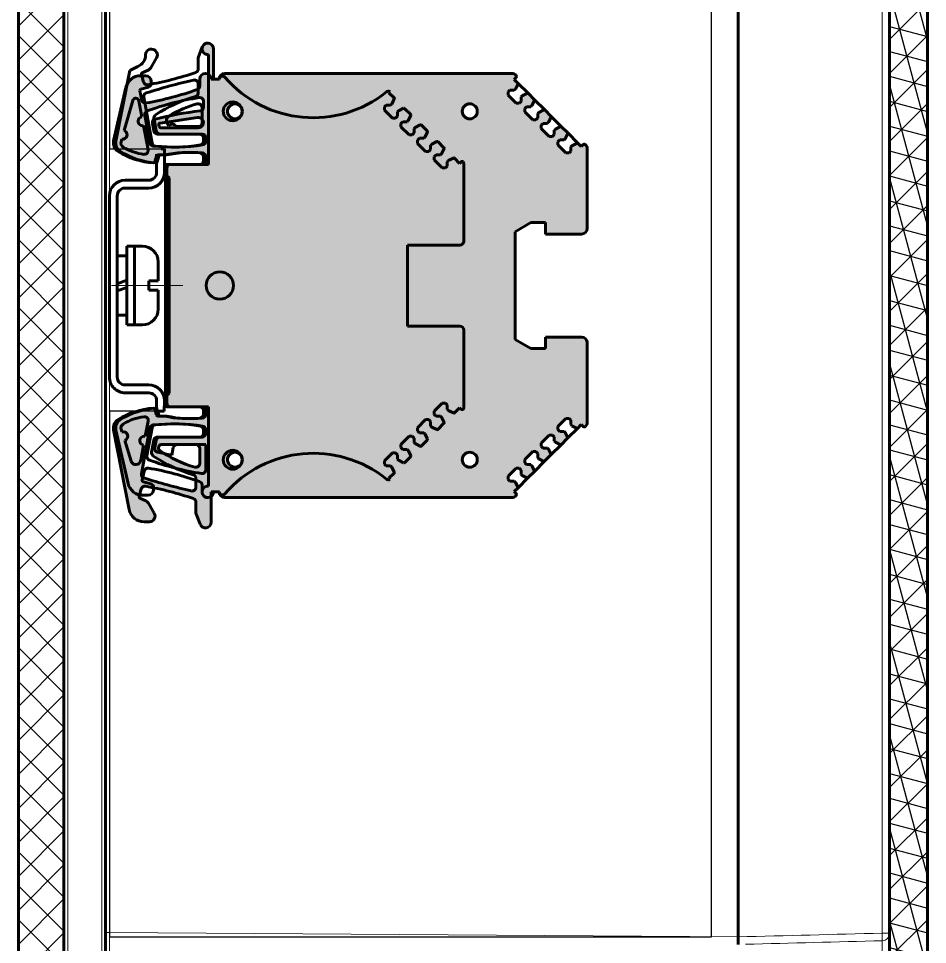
# Model space of a CAD drawing. Header units: millimetres. Extents: x -101 to 319, y -85 to 212.
# Drawn here: x 161.8 to 191.8, y 39.44 to 70 of the extents above; entities that cross this region are included whole.
import ezdxf

# ---------------------------------------------------------------- set-up
doc = ezdxf.new("R2010")
doc.units = ezdxf.units.MM
for name, pattern in [('K5LT_AXLED', [26.227272, 21.727272, -1.5, 1.5, -1.5]), ('K5LT_BASIC', [0]), ('K5LT_THIN', [0])]:
    doc.linetypes.add(name, pattern=pattern)
doc.layers.add('Системный слой', color=7, linetype='Continuous')

# ---------------------------------------------------------------- blocks, each defined once
blk = doc.blocks.new('35_DIN_CUTSIDE')
at = {"layer": 'Системный слой', "color": 150, "linetype": 'K5LT_BASIC', "lineweight": 60, "true_color": 0x0080ff}
for p, q in [((6.24, 14.95), (6.24, 17.35)), ((6.85, 18.06), (7.28, 18.06)), ((7.28, 18.06), (7.28, 14.95)), ((2.08, 13.91), (5.2, 13.91)), ((5.2, 12.87), (2.08, 12.87)), ((0, 11.83), (0, -12.09)), ((0, 11.83), (0, -12.09)), ((1.04, 11.83), (1.04, -12.09)), ((3.33, 5.2), (2.29, 5.2)), ((2.29, 5.2), (2.29, 0)), ((4.37, 5.2), (3.33, 5.2)), ((4.37, 5.2), (3.33, 5.2)), ((3.33, 0), (3.33, 5.2)), ((2.29, 3.9), (1.04, 3.9)), ((1.04, 3.9), (1.04, 0)), ((2.29, 0), (2.29, 3.9)), ((6.45, 0.62), (6.45, 3.12)), ((6.45, 0.62), (6.45, 3.12)), ((1.04, 0.24), (2.29, 0.69)), ((5.2, -0.62), (5.2, 0.62)), ((5.2, 0.62), (6.45, 0.62)), ((5.2, -0.62), (5.2, 0.62)), ((5.2, 0.62), (6.45, 0.62)), ((1.04, -3.9), (1.04, 0)), ((2.29, -0.24), (1.04, -0.69)), ((2.29, -5.2), (2.29, 0)), ((2.29, 0), (2.29, -3.9)), ((3.33, 0), (3.33, -5.2)), ((6.45, -0.62), (5.2, -0.62)), ((6.45, -0.62), (5.2, -0.62)), ((6.45, -0.62), (6.45, -3.12)), ((6.45, -0.62), (6.45, -3.12)), ((2.29, -3.9), (1.04, -3.9)), ((3.33, -5.2), (2.29, -5.2)), ((4.37, -5.2), (3.33, -5.2)), ((4.37, -5.2), (3.33, -5.2)), ((5.2, -13.13), (2.08, -13.13)), ((5.2, -13.13), (2.08, -13.13)), ((2.08, -14.17), (5.2, -14.17)), ((2.08, -14.17), (5.2, -14.17)), ((6.24, -15.21), (6.24, -16.46)), ((7.24, -16.59), (7.28, -15.21)), ((6.41, -16.58), (7.24, -16.59))]:
    blk.add_line(p, q, dxfattribs=at)
at = {"layer": 'Системный слой', "color": 30, "linetype": 'K5LT_AXLED', "lineweight": 18, "true_color": 0xff8000}
blk.add_line((0.29, 0), (9.68, 0), dxfattribs=at)
at = {"layer": 'Системный слой', "color": 150, "linetype": 'K5LT_BASIC', "lineweight": 60, "true_color": 0x0080ff}
for centre, radius, start, end in [((5.2, 14.95), 2.08, 270, 0), ((5.2, 14.95), 1.04, 270, 0), ((2.08, 11.83), 2.08, 90, 180), ((2.08, 11.83), 1.04, 90, 180), ((4.37, 3.12), 2.08, 0, 90), ((4.37, 3.12), 2.08, 0, 90), ((4.37, -3.12), 2.08, 270, 0), ((4.37, -3.12), 2.08, 270, 0), ((2.08, -12.09), 2.08, 180, 270), ((2.08, -12.09), 2.08, 180, 270), ((2.08, -12.09), 1.04, 180, 270), ((2.08, -12.09), 1.04, 180, 270), ((5.2, -15.21), 2.08, 0, 90), ((5.2, -15.21), 2.08, 0, 90), ((5.2, -15.21), 1.04, 0, 90), ((5.2, -15.21), 1.04, 0, 90)]:
    blk.add_arc(centre, radius, start, end, dxfattribs=at)
blk = doc.blocks.new('VP.262512_cutside')
h = blk.add_hatch()
h.set_pattern_fill('NET3', color=256, angle=135)
edge = h.paths.add_edge_path()
edge.add_line((197.16, 108), (-29.5, 108))
edge.add_line((-29.5, 108), (-29.5, 102.04))
edge.add_ellipse((-28.5, 102), major_axis=(-1, 0.026), ratio=0.026168, start_angle=271.5, end_angle=359.9966, ccw=False)
edge.add_arc((-28.5, 102), 1, 90, 178.0958, ccw=False)
edge.add_line((-28.5, 103), (192.01, 103))
edge.add_line((192.01, 103), (192.01, 102.5))
edge.add_line((192.01, 102.5), (192.78, 102.5))
edge.add_line((192.78, 102.5), (192.78, 103))
edge.add_line((192.78, 103), (193.3, 103))
edge.add_line((193.3, 103), (193.3, 102.5))
edge.add_line((193.3, 102.5), (193.81, 102.5))
edge.add_line((193.81, 102.5), (193.81, 103))
edge.add_line((193.81, 103), (197.16, 103))
edge.add_line((197.16, 103), (197.16, 108))
h = blk.add_hatch()
h.set_pattern_fill('NET', color=256, angle=135)
edge = h.paths.add_edge_path()
edge.add_line((210.52, -5.53), (204.39, -5.5))
edge.add_spline(control_points=[(200.36, -5.5), (200.89, -5.5), (201.41, -5.5), (202.38, -5.5), (202.82, -5.5), (203.56, -5.5), (203.86, -5.5), (204.26, -5.5), (204.36, -5.5), (204.36, -5.5)], knot_values=[0, 0, 0, 0, 0.25, 0.25, 0.5, 0.5, 0.75, 0.75, 1, 1, 1, 1], degree=3, periodic=0)
edge.add_arc((203.86, -5.5), 0.5, 270, 359.567, ccw=False)
edge.add_line((203.86, -6), (-24.34, -6))
edge.add_line((-24.34, -6), (-24.34, -12))
edge.add_line((-24.34, -12), (206.51, -12))
edge.add_arc((206.51, -8), 4, 270, 359.7)
edge.add_line((210.51, -8.02), (210.52, -5.53))
at = {"color": 7, "true_color": 0xffffff}
blk.add_lwpolyline([(67.94, 0), (67.94, 7.28), (102.59, 7.28), (102.59, 0), (172, 0), (172, 79.51), (0, 79.51), (0, 0), (67.94, 0)], dxfattribs=at)
at = {"layer": 'Системный слой', "color": 150, "linetype": 'K5LT_BASIC', "lineweight": 60, "true_color": 0x0080ff}
for p, q in [((207.58, 108), (-35.58, 108)), ((192.01, 103), (-28.5, 103)), ((0, 83), (172, 83)), ((173, 83), (172, 83)), ((173, 83.02), (173, 83)), ((179.77, -0.5), (-7.77, -0.5)), ((89.7, -0.5), (82.3, -0.5)), ((139.7, -0.5), (132.3, -0.5)), ((-31.86, -6), (203.86, -6)), ((206.51, -12), (-34.51, -12))]:
    blk.add_line(p, q, dxfattribs=at)
at = {"layer": 'Системный слой', "color": 7, "linetype": 'K5LT_THIN', "lineweight": 18}
for p, q in [((171.51, 103), (171.51, 102.03)), ((171.51, 102.03), (0.49, 102.03)), ((186, 102.03), (172.51, 102.03)), ((171.4, 0), (171.98, 83)), ((172, 83), (172, 83.02)), ((171.4, 0), (0.6, 0)), ((171.4, -0.5), (171.4, 0)), ((181.77, -0.99), (-9.77, -0.99)), ((-9.76, -5.5), (181.76, -5.5))]:
    blk.add_line(p, q, dxfattribs=at)
for centre, major_axis, ratio, start_param, end_param in [((171.51, 102), (0, 1), 0.99941, 4.738569, 6.283185), ((171.51, 102), (1, 0.025), 0.026169, 0.034348, 1.570134), ((172, 82.99), (-1, -0.026), 0.026168, 3.141593, 4.711704)]:
    blk.add_ellipse(centre, major_axis=major_axis, ratio=ratio, start_param=start_param, end_param=end_param, dxfattribs=at)
for points in [[(172, 83.02), (171.83, 89.35), (171.67, 95.69), (171.51, 102.03)], [(172.51, 102.03), (172.66, 96.02), (172.82, 90), (172.97, 83.99)]]:
    blk.add_open_spline(points, degree=3, dxfattribs=at)
blk.add_open_spline([(175.4, 0), (175.4, 0), (175.3, 0), (174.9, 0), (174.6, 0), (173.86, 0), (173.42, 0), (172.45, 0), (171.93, 0), (171.4, 0)], degree=3, knots=[0.0000271, 0.0000271, 0.0000271, 0.0000271, 0.25, 0.25, 0.5, 0.5, 0.75, 0.75, 1, 1, 1, 1], dxfattribs=at)
at = {"rotation": 90}
blk.add_blockref('35_DIN_CUTSIDE', (86, 0), dxfattribs=at)
blk = doc.blocks.new('SUPU_SCREW_BLUE_10_viewside')
at = {"true_color": 0x99ccff}
h = blk.add_hatch(color=151, dxfattribs=at)
h.paths.add_polyline_path([(32.06, -5.35), (32.06, 5.35), (39, 5.35), (39.35, 5.49), (39.5, 5.85), (39.5, 16.05), (39.49, 16.16), (39.4, 16.34), (39.3, 16.39), (39.19, 16.36), (39.18, 16.35), (38.95, 16.13), (38.26, 16.82), (38.19, 16.85), (38.15, 16.83), (37.46, 16.49), (37.32, 16.34), (37.32, 15.76), (37.08, 15.52), (36.66, 15.52), (35.6, 16.58), (35.6, 17.01), (35.84, 17.25), (36.42, 17.25), (36.56, 17.39), (36.91, 18.07), (36.92, 18.15), (36.89, 18.19), (36.07, 19.01), (36, 19.04), (35.96, 19.03), (35.27, 18.68), (35.13, 18.54), (35.13, 17.95), (34.89, 17.71), (34.47, 17.71), (33.41, 18.77), (33.41, 19.2), (33.65, 19.44), (34.23, 19.44), (34.37, 19.58), (34.72, 20.26), (34.72, 20.34), (34.7, 20.38), (33.88, 21.2), (33.81, 21.23), (33.76, 21.22), (33.08, 20.87), (32.94, 20.73), (32.94, 20.14), (32.7, 19.91), (32.28, 19.91), (31.21, 20.97), (31.21, 21.39), (31.45, 21.63), (32.04, 21.63), (32.18, 21.77), (32.53, 22.46), (32.53, 22.53), (32.51, 22.57), (31.69, 23.39), (31.61, 23.42), (31.57, 23.41), (30.89, 23.06), (30.75, 22.92), (30.75, 22.34), (30.51, 22.1), (30.08, 22.1), (29.02, 23.16), (29.02, 23.58), (29.26, 23.82), (29.84, 23.82), (29.99, 23.96), (30.33, 24.65), (30.34, 24.72), (30.32, 24.76), (29.63, 25.45), (29.77, 25.59), (29.46, 25.64), (29.3, 25.57), (25, 23.12), (20.14, 22.16), (15.24, 22.79), (10.79, 24.95), (7.96, 27.51), (7.68, 27.65), (7.39, 27.56), (7.25, 27.28), (7.25, 27.25), (6.15, 27.25), (5.93, 27.78), (5.4, 28), (4.87, 27.78), (4.65, 27.25), (4.65, 26.35), (4.5, 26), (4.32, 25.88), (-2.42, 24.11), (-2.79, 24.19), (-2.99, 24.49), (-3.26, 25.7), (-3.23, 25.85), (-3.11, 25.93), (-2.12, 26.2), (-1.82, 26.43), (-1.75, 26.68), (-1.75, 26.95), (-1.97, 27.48), (-2.5, 27.7), (-3.15, 27.7), (-4.56, 27.11), (-5.1, 26.15), (-6.72, 19.09), (-6.55, 18.11), (-6.14, 17.7), (-2.41, 16.3), (-1.46, 16.2), (-1.32, 16.25), (-1.26, 16.34), (-1.04, 17.1), (-0.95, 17.21), (-0.85, 17.24), (0, 17.24), (4.7, 17.5), (5.04, 17.32), (5.15, 17), (5.15, 16.5), (5, 16.15), (4.65, 16), (0.3, 16), (0.09, 15.91), (0, 15.7), (0, 14.5), (0.3, 14.2), (0.3, -14.2), (0, -14.5), (0, -15.7), (0.09, -15.91), (0.3, -16), (4.65, -16), (5, -16.15), (5.15, -16.5), (5.15, -17), (5, -17.35), (4.7, -17.5), (0, -17.24), (-0.85, -17.24), (-0.99, -17.18), (-1.04, -17.1), (-1.26, -16.34), (-1.35, -16.23), (-1.46, -16.2), (-5.31, -17.23), (-6.14, -17.7), (-6.72, -18.51), (-6.73, -19.05), (-4.66, -29.58), (-3.82, -30.86), (-2.7, -31.2), (-2, -31.2), (-1.47, -30.98), (-1.25, -30.45), (-1.35, -30.07), (-2.12, -28.75), (-2.45, -28.44), (-3.25, -28.07), (-3.35, -27.96), (-3.35, -27.84), (-3.08, -26.86), (-2.84, -26.56), (-2.52, -26.51), (3.81, -28.13), (4.1, -28.38), (4.15, -28.6), (4.15, -30.05), (4.7, -31.51), (5.09, -31.93), (5.66, -31.95), (6.08, -31.56), (6.15, -31.25), (6.15, -27.25), (7.25, -27.25), (7.37, -27.54), (7.65, -27.65), (7.94, -27.54), (7.96, -27.51), (11.74, -24.33), (16.34, -22.51), (21.28, -22.24), (26.05, -23.56), (29.3, -25.57), (29.59, -25.65), (29.77, -25.59), (29.63, -25.45), (30.32, -24.76), (30.34, -24.69), (30.33, -24.65), (29.99, -23.96), (29.84, -23.82), (29.26, -23.82), (29.02, -23.58), (29.02, -23.16), (30.08, -22.1), (30.51, -22.1), (30.75, -22.34), (30.75, -22.92), (30.89, -23.06), (31.57, -23.41), (31.65, -23.42), (31.69, -23.39), (32.51, -22.57), (32.54, -22.5), (32.53, -22.46), (32.18, -21.77), (32.04, -21.63), (31.45, -21.63), (31.21, -21.39), (31.21, -20.97), (32.28, -19.91), (32.7, -19.91), (32.94, -20.14), (32.94, -20.73), (33.08, -20.87), (33.76, -21.22), (33.84, -21.22), (33.88, -21.2), (34.7, -20.38), (34.73, -20.31), (34.72, -20.26), (34.37, -19.58), (34.23, -19.44), (33.65, -19.44), (33.41, -19.2), (33.41, -18.77), (34.47, -17.71), (34.89, -17.71), (35.13, -17.95), (35.13, -18.54), (35.27, -18.68), (35.96, -19.03), (36.03, -19.03), (36.07, -19.01), (36.89, -18.19), (36.92, -18.11), (36.91, -18.07), (36.56, -17.39), (36.42, -17.25), (35.84, -17.25), (35.6, -17.01), (35.6, -16.58), (36.66, -15.52), (37.08, -15.52), (37.32, -15.76), (37.32, -16.34), (37.46, -16.49), (38.15, -16.83), (38.22, -16.84), (38.26, -16.82), (38.95, -16.13), (39.18, -16.35), (39.29, -16.39), (39.4, -16.35), (39.4, -16.34), (39.49, -16.16), (39.5, -16.05), (39.5, -5.85), (39.35, -5.49), (39, -5.35)])
h.paths.add_polyline_path([(5.5, 0), (6.03, 1.27), (7.3, 1.8), (8.57, 1.27), (9.1, 0), (8.57, -1.27), (7.3, -1.8), (6.03, -1.27)])
h.paths.add_polyline_path([(4.73, -18.56), (5.05, -18.76), (5.15, -19.05), (5.15, -19.5), (5, -19.85), (4.65, -20), (-0.92, -20), (-1.27, -20.15), (-1.41, -20.41), (-1.71, -22), (-1.63, -22.37), (-1.49, -22.51), (3.61, -24.92), (3.79, -24.97), (4.09, -25.21), (4.15, -25.45), (4.15, -26.63), (4, -26.98), (3.65, -27.13), (3.54, -27.12), (-2.71, -25.41), (-3, -25.17), (-3.05, -24.85), (-1.93, -18.81), (-1.72, -18.49), (-1.49, -18.41), (4.63, -18.54)])
h.paths.add_polyline_path([(7.75, -23), (8.12, -22.12), (9, -21.75), (9.88, -22.12), (10.25, -23), (9.88, -23.88), (9, -24.25), (8.12, -23.88)])
h.paths.add_polyline_path([(4.15, -21), (4.5, -21.15), (4.65, -21.5), (4.65, -23.5), (4.5, -23.85), (4.15, -24), (4.02, -23.98), (-0.41, -21.93), (-0.67, -21.75), (-0.79, -21.55), (-0.79, -21.45), (-0.75, -21.25), (-0.63, -21.05), (-0.46, -21)])
h.paths.add_polyline_path([(5.15, 19.05), (5, 18.7), (4.73, 18.56), (-1.39, 18.4), (-1.49, 18.41), (-1.83, 18.59), (-1.93, 18.81), (-2.62, 22.48), (-2.54, 22.85), (-2.3, 23.04), (4.57, 24.81), (4.95, 24.72), (5.14, 24.39), (5.15, 24.32), (5.15, 23.55), (5, 23.2), (4.71, 23.05), (-1.23, 21.98), (-1.54, 21.76), (-1.61, 21.4), (-1.42, 20.41), (-1.21, 20.09), (-0.93, 20), (4.65, 20), (5, 19.85), (5.15, 19.5)])
h.paths.add_polyline_path([(7.75, 23), (8.12, 23.88), (9, 24.25), (9.88, 23.88), (10.25, 23), (9.88, 22.12), (9, 21.75), (8.12, 22.12)])
h.paths.add_polyline_path([(4.35, 22.17), (4.86, 22.05), (5.13, 21.6), (5, 21.09), (4.55, 20.82), (4.45, 20.82), (-0.51, 20.82), (-0.66, 20.88), (-0.71, 20.98), (-0.76, 21.22), (-0.72, 21.37), (-0.6, 21.45), (-0.59, 21.45)])
at = {"color": 150, "linetype": 'K5LT_BASIC', "lineweight": 60, "true_color": 0x0080ff}
for p, q in [((-3.15, 27.7), (-2.5, 27.7)), ((-1.75, 26.95), (-1.75, 26.68)), ((4.65, 26.35), (4.65, 27.25)), ((6.15, 27.25), (7.25, 27.25)), ((-6.72, 19.09), (-5.1, 26.15)), ((-3.26, 25.7), (-2.99, 24.49)), ((-2.12, 26.2), (-3.11, 25.93)), ((29.77, 25.59), (29.63, 25.45)), ((29.63, 25.45), (30.32, 24.76)), ((30.33, 24.65), (29.99, 23.96)), ((5.15, 24.32), (5.15, 23.55)), ((29.26, 23.82), (29.02, 23.58)), ((29.02, 23.58), (29.02, 23.16)), ((29.84, 23.82), (29.26, 23.82)), ((29.99, 23.96), (29.84, 23.82)), ((30.89, 23.06), (31.57, 23.41)), ((31.69, 23.39), (32.51, 22.57)), ((-1.93, 18.81), (-2.62, 22.48)), ((-0.59, 21.45), (4.35, 22.17)), ((29.02, 23.16), (30.08, 22.1)), ((30.08, 22.1), (30.51, 22.1)), ((30.51, 22.1), (30.75, 22.34)), ((30.75, 22.92), (30.89, 23.06)), ((30.75, 22.34), (30.75, 22.92)), ((32.53, 22.46), (32.18, 21.77)), ((-1.61, 21.4), (-1.42, 20.41)), ((-0.71, 20.98), (-0.76, 21.22)), ((4.45, 20.82), (-0.51, 20.82)), ((31.45, 21.63), (31.21, 21.39)), ((31.21, 21.39), (31.21, 20.97)), ((31.21, 20.97), (32.28, 19.91)), ((32.04, 21.63), (31.45, 21.63)), ((32.18, 21.77), (32.04, 21.63)), ((32.94, 20.73), (33.08, 20.87)), ((33.08, 20.87), (33.76, 21.22)), ((33.88, 21.2), (34.7, 20.38)), ((-0.93, 20), (4.65, 20)), ((32.28, 19.91), (32.7, 19.91)), ((32.7, 19.91), (32.94, 20.14)), ((32.94, 20.14), (32.94, 20.73)), ((34.37, 19.58), (34.23, 19.44)), ((34.72, 20.26), (34.37, 19.58)), ((5.15, 19.5), (5.15, 19.05)), ((33.65, 19.44), (33.41, 19.2)), ((33.41, 19.2), (33.41, 18.77)), ((33.41, 18.77), (34.47, 17.71)), ((34.23, 19.44), (33.65, 19.44)), ((35.13, 18.54), (35.27, 18.68)), ((35.13, 17.95), (35.13, 18.54)), ((35.27, 18.68), (35.96, 19.03)), ((36.07, 19.01), (36.89, 18.19)), ((0, 17.24), (-0.85, 17.24)), ((34.47, 17.71), (34.89, 17.71)), ((34.89, 17.71), (35.13, 17.95)), ((35.84, 17.25), (35.6, 17.01)), ((36.42, 17.25), (35.84, 17.25)), ((36.56, 17.39), (36.42, 17.25)), ((36.91, 18.07), (36.56, 17.39)), ((-1.04, 17.1), (-1.26, 16.34)), ((0.3, 16), (4.65, 16)), ((5.15, 16.5), (5.15, 17)), ((35.6, 17.01), (35.6, 16.58)), ((35.6, 16.58), (36.66, 15.52)), ((37.32, 16.34), (37.46, 16.49)), ((37.32, 15.76), (37.32, 16.34)), ((37.46, 16.49), (38.15, 16.83)), ((38.26, 16.82), (38.95, 16.13)), ((38.95, 16.13), (39.18, 16.35)), ((39.5, 16.05), (39.5, 5.85)), ((0, 14.5), (0, 15.7)), ((36.66, 15.52), (37.08, 15.52)), ((37.08, 15.52), (37.32, 15.76)), ((0.3, 14.2), (0, 14.5)), ((0.3, -14.2), (0.3, 14.2)), ((32.06, 5.35), (32.06, -5.35)), ((39, 5.35), (32.06, 5.35)), ((32.06, -5.35), (39, -5.35)), ((39.5, -5.85), (39.5, -16.05)), ((0, -14.5), (0.3, -14.2)), ((0, -15.7), (0, -14.5)), ((36.66, -15.52), (35.6, -16.58)), ((37.08, -15.52), (36.66, -15.52)), ((37.32, -15.76), (37.08, -15.52)), ((37.32, -16.34), (37.32, -15.76)), ((-1.26, -16.34), (-1.04, -17.1)), ((4.65, -16), (0.3, -16)), ((5.15, -17), (5.15, -16.5)), ((35.6, -16.58), (35.6, -17.01)), ((35.6, -17.01), (35.84, -17.25)), ((37.46, -16.49), (37.32, -16.34)), ((38.15, -16.83), (37.46, -16.49)), ((38.95, -16.13), (38.26, -16.82)), ((39.18, -16.35), (38.95, -16.13)), ((-0.85, -17.24), (0, -17.24)), ((34.47, -17.71), (33.41, -18.77)), ((34.89, -17.71), (34.47, -17.71)), ((35.13, -17.95), (34.89, -17.71)), ((35.13, -18.54), (35.13, -17.95)), ((35.84, -17.25), (36.42, -17.25)), ((36.89, -18.19), (36.07, -19.01)), ((36.42, -17.25), (36.56, -17.39)), ((36.56, -17.39), (36.91, -18.07)), ((-4.66, -29.58), (-6.73, -19.05)), ((-3.05, -24.85), (-1.93, -18.81)), ((5.15, -19.05), (5.15, -19.5)), ((33.41, -18.77), (33.41, -19.2)), ((33.41, -19.2), (33.65, -19.44)), ((33.65, -19.44), (34.23, -19.44)), ((34.23, -19.44), (34.37, -19.58)), ((35.27, -18.68), (35.13, -18.54)), ((35.96, -19.03), (35.27, -18.68)), ((-1.41, -20.41), (-1.71, -22)), ((4.65, -20), (-0.92, -20)), ((32.28, -19.91), (31.21, -20.97)), ((32.7, -19.91), (32.28, -19.91)), ((32.94, -20.14), (32.7, -19.91)), ((32.94, -20.73), (32.94, -20.14)), ((33.08, -20.87), (32.94, -20.73)), ((34.7, -20.38), (33.88, -21.2)), ((34.37, -19.58), (34.72, -20.26)), ((-0.79, -21.45), (-0.75, -21.25)), ((-0.46, -21), (4.15, -21)), ((4.65, -21.5), (4.65, -23.5)), ((31.21, -20.97), (31.21, -21.39)), ((31.21, -21.39), (31.45, -21.63)), ((31.45, -21.63), (32.04, -21.63)), ((32.04, -21.63), (32.18, -21.77)), ((32.18, -21.77), (32.53, -22.46)), ((33.76, -21.22), (33.08, -20.87)), ((30.08, -22.1), (29.02, -23.16)), ((29.02, -23.16), (29.02, -23.58)), ((30.51, -22.1), (30.08, -22.1)), ((30.75, -22.34), (30.51, -22.1)), ((30.75, -22.92), (30.75, -22.34)), ((30.89, -23.06), (30.75, -22.92)), ((31.57, -23.41), (30.89, -23.06)), ((32.51, -22.57), (31.69, -23.39)), ((29.02, -23.58), (29.26, -23.82)), ((29.26, -23.82), (29.84, -23.82)), ((29.84, -23.82), (29.99, -23.96)), ((29.99, -23.96), (30.33, -24.65)), ((4.15, -25.45), (4.15, -26.63)), ((30.32, -24.76), (29.63, -25.45)), ((29.63, -25.45), (29.77, -25.59)), ((-3.08, -26.86), (-3.35, -27.84)), ((-3.25, -28.07), (-2.45, -28.44)), ((6.15, -27.25), (6.15, -31.25)), ((7.25, -27.25), (6.15, -27.25)), ((-2.12, -28.75), (-1.35, -30.07)), ((4.15, -30.05), (4.15, -28.6)), ((4.7, -31.51), (4.15, -30.05)), ((-2, -31.2), (-2.7, -31.2))]:
    blk.add_line(p, q, dxfattribs=at)
for centre, radius in [((9, 23), 1.25), ((7.3, 0), 1.8), ((9, -23), 1.25)]:
    blk.add_circle(centre, radius, dxfattribs=at)
for centre, radius, start, end in [((-3.15, 25.7), 2, 89.9999, 167.0879), ((-2.5, 26.95), 0.75, 0, 90), ((5.4, 27.25), 0.75, 0, 180), ((7.65, 27.25), 0.404, 40.6828, 179.996), ((19.63, 37.55), 15.4, 220.6831, 308.89), ((-3.06, 25.74), 0.2, 105.0025, 192.6179), ((-9.19, 63.53), 40, 279.75, 289.7371), ((-2.25, 26.68), 0.5, 284.9997, 0.0009), ((4.15, 26.35), 0.5, 289.7372, 0.0004), ((-2.5, 24.6), 0.5, 192.6162, 279.7506), ((10.02, -10.61), 35.84, 98.739, 110.1114), ((4.65, 24.32), 0.5, 0.0005, 98.7387), ((29.55, 25.25), 0.404, 58.0458, 128.8865), ((30.25, 24.69), 0.0997, 333.0086, 45.0262), ((4.65, 23.55), 0.5, 276.7586, 0.0003), ((31.62, 23.32), 0.103, 47.0278, 115.8369), ((-2.13, 22.57), 0.5, 110.1109, 190.7036), ((10.59, -26.6), 50, 96.7586, 103.6811), ((4.45, 21.5), 0.682, 270, 98.3275), ((32.43, 22.5), 0.103, 334.1616, 42.9626), ((-1.11, 21.5), 0.5, 103.6811, 190.704), ((-0.56, 21.25), 0.2, 98.3274, 190.704), ((-0.51, 21.02), 0.2, 190.704, 270), ((33.81, 21.13), 0.103, 47.0492, 115.8722), ((-0.93, 20.5), 0.5, 190.704, 270), ((4.65, 19.5), 0.5, 0, 90), ((34.63, 20.31), 0.103, 334.131, 42.9488), ((-5.45, 18.8), 1.3, 167.0876, 238.0407), ((-1.44, 18.91), 0.5, 190.7043, 263.773), ((1.06, 41.8), 23.53, 263.7726, 278.971), ((4.65, 19.05), 0.5, 278.9711, 359.9996), ((36, 18.93), 0.103, 47.0515, 115.8642), ((-0.84, 26.18), 10, 238.0409, 266.4605), ((-0.85, 17.04), 0.2, 90.0033, 163.9744), ((3.16, 2.58), 15, 84.1036, 102.163), ((4.65, 17), 0.5, 0.0001, 84.1032), ((36.82, 18.12), 0.103, 334.1616, 42.9626), ((-1.45, 16.4), 0.2, 266.4599, 343.975), ((0.3, 15.7), 0.3, 90, 180), ((4.65, 16.5), 0.5, 270, 0), ((38.19, 16.75), 0.0997, 44.9848, 117.1508), ((39.29, 16.24), 0.154, 40.5595, 134.9992), ((39.1, 16.08), 0.404, 11.9247, 40.5587), ((38.75, 16.05), 0.75, 0, 8.7434), ((39, 5.85), 0.5, 270, 0), ((39, -5.85), 0.5, 0, 90), ((0.3, -15.7), 0.3, 180, 270), ((-0.84, -26.18), 10, 93.5395, 121.9591), ((-1.45, -16.4), 0.2, 16.025, 93.5401), ((-0.85, -17.04), 0.2, 196.0256, 269.9967), ((4.65, -16.5), 0.5, 0, 90), ((4.65, -17), 0.5, 275.8968, 359.9999), ((38.19, -16.75), 0.1, 243.002, 315.0059), ((39.29, -16.24), 0.154, 225.0008, 319.4405), ((39.1, -16.08), 0.404, 319.4413, 348.0753), ((38.75, -16.05), 0.75, 351.2566, 0), ((-5.45, -18.8), 1.3, 121.959, 191.0807), ((1.06, -41.8), 23.53, 81.029, 96.2259), ((3.16, -2.58), 15, 257.837, 275.8964), ((36.82, -18.12), 0.103, 317.0472, 25.8657), ((-1.44, -18.91), 0.5, 96.2263, 169.4612), ((4.65, -19.5), 0.5, 270, 0), ((4.65, -19.05), 0.5, 359.9999, 81.029), ((36, -18.93), 0.103, 244.1358, 312.9486), ((-0.92, -20.5), 0.5, 90, 169.4608), ((34.63, -20.31), 0.103, 317.0512, 25.869), ((-1.22, -22.09), 0.5, 169.4608, 236.6171), ((-0.5, -21.5), 0.3, 169.4608, 234.557), ((-0.46, -21.3), 0.3, 90, 169.4608), ((8.03, -9.53), 15, 234.5569, 254.4924), ((4.15, -21.5), 0.5, 0, 90), ((33.81, -21.13), 0.103, 244.1614, 312.9623), ((9.51, -5.81), 20, 236.6172, 253.3822), ((19.63, -37.55), 15.4, 51.11, 139.3169), ((32.43, -22.5), 0.103, 317.0515, 25.8692), ((4.15, -23.5), 0.5, 254.4931, 359.9998), ((31.62, -23.32), 0.103, 244.1326, 312.958), ((-2.56, -24.94), 0.5, 169.4614, 252.2964), ((20.28, 46.62), 75.61, 252.2957, 257.2075), ((3.65, -25.45), 0.5, 0.0002, 73.3814), ((29.55, -25.25), 0.404, 231.1132, 301.9542), ((30.24, -24.69), 0.103, 317.2763, 25.8736), ((-2.6, -27), 0.5, 80.3265, 164.3223), ((-9.24, -65.94), 40, 70.9564, 80.325), ((3.65, -26.63), 0.5, 257.2082, 359.9993), ((-3.16, -27.89), 0.2, 164.3226, 244.9974), ((7.65, -27.25), 0.404, 180.0031, 319.3179), ((-2.77, -29.12), 0.75, 29.9998, 64.9994), ((3.65, -28.6), 0.5, 359.9996, 70.9563), ((-2.7, -29.2), 2, 191.0804, 270.0002), ((-2, -30.45), 0.75, 269.9999, 30.0004), ((5.4, -31.25), 0.75, 200.5241, 359.9978)]:
    blk.add_arc(centre, radius, start, end, dxfattribs=at)
blk = doc.blocks.new('SUPU_SCREW_WHITE_16_viewside')
at = {"true_color": 0xffffff}
h = blk.add_hatch(color=7, dxfattribs=at)
h.paths.add_polyline_path([(5.8, 30.51), (5.8, 16), (0.8, 16), (0.45, 15.85), (0.3, 15.5), (0.3, 14.5), (0.6, 14.2), (0.6, -14.2), (0.3, -14.5), (0.3, -15.5), (0.45, -15.85), (0.8, -16), (5.8, -16), (5.8, -26.51), (5.25, -26.65), (4.96, -27.15), (5.1, -27.7), (5.6, -27.99), (6.15, -27.85), (6.44, -27.35), (6.45, -27.25), (7.2, -27.25), (7.42, -27.78), (7.95, -28), (45.85, -28), (46.38, -27.78), (46.39, -27.77), (46.46, -27.59), (46.38, -27.42), (46.17, -27.21), (46.68, -26.7), (46.67, -26.67), (46.32, -25.99), (46.17, -25.85), (45.59, -25.85), (45.35, -25.61), (45.35, -25.18), (46.41, -24.12), (46.84, -24.12), (47.08, -24.36), (47.08, -24.94), (47.22, -25.09), (47.9, -25.43), (47.94, -25.44), (48.87, -24.51), (48.86, -24.48), (48.51, -23.8), (48.37, -23.65), (47.78, -23.65), (47.55, -23.42), (47.55, -22.99), (48.61, -21.93), (49.03, -21.93), (49.27, -22.17), (49.27, -22.75), (49.41, -22.89), (50.09, -23.24), (50.13, -23.25), (51.06, -22.32), (51.05, -22.29), (50.7, -21.6), (50.56, -21.46), (49.98, -21.46), (49.74, -21.22), (49.74, -20.8), (50.8, -19.74), (51.22, -19.74), (51.46, -19.98), (51.46, -20.56), (51.6, -20.7), (52.29, -21.05), (52.32, -21.06), (53.25, -20.13), (53.24, -20.1), (52.89, -19.41), (52.75, -19.27), (52.17, -19.27), (51.93, -19.03), (51.93, -18.61), (52.99, -17.55), (53.41, -17.55), (53.65, -17.78), (53.65, -18.37), (53.79, -18.51), (54.48, -18.86), (54.51, -18.87), (55.01, -18.37), (55.22, -18.58), (55.4, -18.66), (55.57, -18.59), (55.8, -18.06), (55.8, -18.05), (55.8, -7.55), (55.58, -7.02), (55.05, -6.8), (50.3, -6.8), (50.3, -8.3), (48.36, -8.3), (46.3, -7.11), (46.3, 7.11), (48.36, 8.3), (50.3, 8.3), (50.3, 6.8), (55.05, 6.8), (55.58, 7.02), (55.8, 7.55), (55.8, 18.05), (55.58, 18.58), (55.57, 18.59), (55.39, 18.66), (55.22, 18.58), (55.01, 18.37), (54.57, 18.81), (54.49, 18.82), (54.48, 18.81), (53.79, 18.46), (53.65, 18.32), (53.65, 17.74), (53.41, 17.5), (52.99, 17.5), (51.93, 18.56), (51.93, 18.98), (52.17, 19.22), (52.75, 19.22), (52.89, 19.36), (53.24, 20.05), (53.25, 20.13), (53.24, 20.14), (52.38, 21), (52.3, 21.01), (52.29, 21), (51.6, 20.65), (51.46, 20.51), (51.46, 19.93), (51.22, 19.69), (50.8, 19.69), (49.74, 20.75), (49.74, 21.18), (49.98, 21.41), (50.56, 21.41), (50.7, 21.56), (51.05, 22.24), (51.05, 22.32), (51.05, 22.33), (50.19, 23.19), (50.11, 23.2), (50.09, 23.19), (49.41, 22.85), (49.27, 22.7), (49.27, 22.12), (49.03, 21.88), (48.61, 21.88), (47.55, 22.94), (47.55, 23.37), (47.78, 23.61), (48.37, 23.61), (48.51, 23.75), (48.86, 24.43), (48.86, 24.51), (48.86, 24.52), (47.99, 25.39), (47.92, 25.39), (47.9, 25.39), (47.22, 25.04), (47.08, 24.9), (47.08, 24.31), (46.84, 24.07), (46.41, 24.07), (45.35, 25.13), (45.35, 25.56), (45.59, 25.8), (46.17, 25.8), (46.32, 25.94), (46.67, 26.62), (46.67, 26.7), (46.66, 26.72), (46.17, 27.21), (46.38, 27.42), (46.46, 27.6), (46.38, 27.78), (45.85, 28), (45.85, 28), (7.95, 28), (7.42, 27.78), (7.2, 27.25), (6.45, 27.25), (6.45, 31.25), (6.23, 31.78), (5.7, 32), (5.17, 31.78), (4.95, 31.25), (5.17, 30.72), (5.7, 30.5), (5.8, 30.51)])
h.paths.add_polyline_path([(9.3, 22.01), (8.6, 22.3), (8.31, 23), (8.6, 23.7), (9.3, 23.99), (10, 23.7), (10.29, 23), (10, 22.3)])
h.paths.add_polyline_path([(40.3, 22.01), (39.6, 22.3), (39.31, 23), (39.6, 23.7), (40.3, 23.99), (41, 23.7), (41.29, 23), (41, 22.3)])
h.paths.add_polyline_path([(9.3, -23.99), (8.6, -23.7), (8.31, -23), (8.6, -22.3), (9.3, -22.01), (10, -22.3), (10.29, -23), (10, -23.7)])
h.paths.add_polyline_path([(40.3, -23.99), (39.6, -23.7), (39.31, -23), (39.6, -22.3), (40.3, -22.01), (41, -22.3), (41.29, -23), (41, -23.7)])
at = {"color": 150, "linetype": 'K5LT_BASIC', "lineweight": 60, "true_color": 0x0080ff}
for p, q in [((-1.7, 31.2), (-1.98, 31.2)), ((4.99, 31.5), (4.45, 30.05)), ((6.45, 27.25), (6.45, 31.25)), ((-1.82, 28.75), (-1.05, 30.07)), ((4.45, 30.05), (4.45, 28.6)), ((5.8, 30.51), (5.8, 16)), ((-4.59, 28.41), (-6.43, 19.05)), ((-3.51, 28.91), (-4.59, 28.41)), ((-2.95, 28.07), (-2.15, 28.44)), ((-2.78, 26.86), (-3.05, 27.84)), ((7.2, 27.25), (6.45, 27.25)), ((45.85, 28), (7.95, 28)), ((46.17, 27.21), (46.38, 27.42)), ((46.66, 26.72), (46.17, 27.21)), ((4.45, 25.45), (4.45, 26.64)), ((45.35, 25.56), (45.59, 25.8)), ((45.59, 25.8), (46.17, 25.8)), ((46.17, 25.8), (46.32, 25.94)), ((46.32, 25.94), (46.67, 26.62)), ((47.99, 25.39), (46.66, 26.72)), ((-2.75, 24.86), (-1.63, 18.81)), ((45.35, 25.13), (45.35, 25.56)), ((46.41, 24.07), (45.35, 25.13)), ((47.22, 25.04), (47.08, 24.9)), ((47.08, 24.9), (47.08, 24.31)), ((47.9, 25.39), (47.22, 25.04)), ((48.86, 24.52), (47.99, 25.39)), ((50.19, 23.19), (48.86, 24.52)), ((-4.18, 24.44), (-5.31, 20.45)), ((-2.99, 22.29), (-3.38, 24.4)), ((4.95, 21.5), (4.95, 23.5)), ((46.84, 24.07), (46.41, 24.07)), ((47.08, 24.31), (46.84, 24.07)), ((47.55, 23.37), (47.78, 23.61)), ((47.55, 22.94), (47.55, 23.37)), ((47.78, 23.61), (48.37, 23.61)), ((48.37, 23.61), (48.51, 23.75)), ((48.51, 23.75), (48.86, 24.43)), ((-1.09, 20.41), (-1.39, 22.01)), ((48.61, 21.88), (47.55, 22.94)), ((49.27, 22.12), (49.03, 21.88)), ((49.41, 22.85), (49.27, 22.7)), ((49.27, 22.7), (49.27, 22.12)), ((50.09, 23.19), (49.41, 22.85)), ((51.05, 22.33), (50.19, 23.19)), ((50.7, 21.56), (51.05, 22.24)), ((52.38, 21), (51.05, 22.33)), ((-2.17, 17.91), (-2.77, 21.11)), ((1.52, 21), (4.45, 21)), ((49.03, 21.88), (48.61, 21.88)), ((49.74, 21.18), (49.98, 21.41)), ((49.74, 20.75), (49.74, 21.18)), ((49.98, 21.41), (50.56, 21.41)), ((50.56, 21.41), (50.7, 21.56)), ((52.29, 21), (51.6, 20.65)), ((53.24, 20.14), (52.38, 21)), ((4.95, 20), (-0.6, 20)), ((50.8, 19.69), (49.74, 20.75)), ((51.22, 19.69), (50.8, 19.69)), ((51.46, 19.93), (51.22, 19.69)), ((51.6, 20.65), (51.46, 20.51)), ((51.46, 20.51), (51.46, 19.93)), ((52.89, 19.36), (53.24, 20.05)), ((54.57, 18.81), (53.24, 20.14)), ((-5.63, 19.31), (-5.73, 18.96)), ((5.45, 19.05), (5.45, 19.5)), ((51.93, 18.98), (52.17, 19.22)), ((51.93, 18.56), (51.93, 18.98)), ((52.99, 17.5), (51.93, 18.56)), ((52.17, 19.22), (52.75, 19.22)), ((52.75, 19.22), (52.89, 19.36)), ((53.79, 18.46), (53.65, 18.32)), ((54.48, 18.81), (53.79, 18.46)), ((55.01, 18.37), (54.57, 18.81)), ((55.22, 18.58), (55.01, 18.37)), ((-0.55, 17.24), (0.3, 17.24)), ((53.41, 17.5), (52.99, 17.5)), ((53.65, 17.74), (53.41, 17.5)), ((53.65, 18.32), (53.65, 17.74)), ((55.8, 7.55), (55.8, 18.05)), ((-0.96, 16.34), (-0.74, 17.09)), ((5.8, 16), (0.8, 16)), ((5.45, 17), (5.45, 16.5)), ((0.3, 15.5), (0.3, 14.5)), ((0.3, 14.5), (0.6, 14.2)), ((0.6, 14.2), (0.6, -14.2)), ((46.3, 7.11), (48.36, 8.3)), ((48.36, 8.3), (50.3, 8.3)), ((50.3, 8.3), (50.3, 6.8)), ((55.8, 7.55), (55.8, 8.3)), ((46.3, -7.11), (46.3, 7.11)), ((50.3, 6.8), (55.05, 6.8)), ((48.36, -8.3), (46.3, -7.11)), ((55.05, -6.8), (50.3, -6.8)), ((50.3, -6.8), (50.3, -8.3)), ((50.3, -8.3), (48.36, -8.3)), ((55.8, -8.3), (55.8, -7.55)), ((55.8, -18.05), (55.8, -7.55)), ((0.6, -14.2), (0.3, -14.5)), ((0.3, -14.5), (0.3, -15.5)), ((-0.74, -17.1), (-0.96, -16.35)), ((0.8, -16), (5.8, -16)), ((5.8, -16), (4.95, -16)), ((5.45, -16.5), (5.45, -17)), ((5.8, -16), (5.8, -26.51)), ((-2.55, -19.91), (-2.17, -17.91)), ((0.3, -17.24), (-0.55, -17.24)), ((51.93, -18.61), (52.99, -17.55)), ((52.99, -17.55), (53.41, -17.55)), ((53.41, -17.55), (53.65, -17.78)), ((53.65, -17.78), (53.65, -18.37)), ((-6.42, -19.09), (-4.8, -26.15)), ((-5.72, -18.98), (-5.62, -19.32)), ((-1.63, -18.81), (-2.33, -22.49)), ((5.45, -19.5), (5.45, -19.05)), ((51.93, -19.03), (51.93, -18.61)), ((52.17, -19.27), (51.93, -19.03)), ((52.75, -19.27), (52.17, -19.27)), ((52.89, -19.41), (52.75, -19.27)), ((53.24, -20.1), (52.89, -19.41)), ((53.25, -20.13), (54.51, -18.87)), ((53.65, -18.37), (53.79, -18.51)), ((53.79, -18.51), (54.48, -18.86)), ((54.51, -18.87), (55.01, -18.37)), ((55.01, -18.37), (55.22, -18.58)), ((-5.26, -20.47), (-4.41, -23.18)), ((-1.29, -21.4), (-1.09, -20.4)), ((-0.6, -20), (4.95, -20)), ((49.74, -20.8), (50.8, -19.74)), ((50.8, -19.74), (51.22, -19.74)), ((51.22, -19.74), (51.46, -19.98)), ((51.46, -19.98), (51.46, -20.56)), ((51.46, -20.56), (51.6, -20.7)), ((51.6, -20.7), (52.29, -21.05)), ((52.32, -21.06), (53.25, -20.13)), ((-3.15, -23.11), (-2.77, -21.09)), ((1.16, -21.4), (0.96, -22.4)), ((5.45, -21), (1.65, -21)), ((5.45, -24.32), (5.45, -21)), ((47.55, -22.99), (48.61, -21.93)), ((48.61, -21.93), (49.03, -21.93)), ((49.03, -21.93), (49.27, -22.17)), ((49.74, -21.22), (49.74, -20.8)), ((49.98, -21.46), (49.74, -21.22)), ((50.56, -21.46), (49.98, -21.46)), ((50.7, -21.6), (50.56, -21.46)), ((51.05, -22.29), (50.7, -21.6)), ((51.06, -22.32), (52.32, -21.06)), ((47.55, -23.42), (47.55, -22.99)), ((49.27, -22.17), (49.27, -22.75)), ((49.27, -22.75), (49.41, -22.89)), ((49.41, -22.89), (50.09, -23.24)), ((50.13, -23.25), (51.06, -22.32)), ((45.35, -25.18), (46.41, -24.12)), ((46.41, -24.12), (46.84, -24.12)), ((46.84, -24.12), (47.08, -24.36)), ((47.08, -24.36), (47.08, -24.94)), ((47.78, -23.65), (47.55, -23.42)), ((48.37, -23.65), (47.78, -23.65)), ((48.51, -23.8), (48.37, -23.65)), ((48.86, -24.48), (48.51, -23.8)), ((48.87, -24.51), (50.13, -23.25)), ((-2.96, -25.7), (-2.69, -24.49)), ((45.35, -25.61), (45.35, -25.18)), ((45.59, -25.85), (45.35, -25.61)), ((46.68, -26.7), (47.94, -25.44)), ((47.08, -24.94), (47.22, -25.09)), ((47.22, -25.09), (47.9, -25.43)), ((47.94, -25.44), (48.87, -24.51)), ((-1.82, -26.2), (-2.81, -25.93)), ((-1.45, -26.95), (-1.45, -26.68)), ((4.95, -26.35), (4.95, -27.25)), ((46.17, -25.85), (45.59, -25.85)), ((46.32, -25.99), (46.17, -25.85)), ((46.17, -27.21), (46.68, -26.7)), ((46.67, -26.67), (46.32, -25.99)), ((-2.85, -27.7), (-2.2, -27.7)), ((6.45, -27.25), (7.2, -27.25)), ((7.95, -28), (45.85, -28)), ((46.38, -27.42), (46.17, -27.21))]:
    blk.add_line(p, q, dxfattribs=at)
for centre in [(9.3, 23), (40.3, 23), (9.3, -23), (40.3, -23)]:
    blk.add_circle(centre, 0.99, dxfattribs=at)
for centre, radius, start, end in [((5.7, 31.25), 0.75, 0, 277.6621), ((-1.7, 30.45), 0.8, 110.3641, 178.9158), ((-1.7, 30.45), 0.75, 329.9996, 90.0001), ((5.7, 31.25), 0.75, 179.1659, 277.6625), ((-4.25, 30.5), 1.75, 294.9999, 358.9157), ((-8.94, 65.94), 40, 279.675, 289.0436), ((-2.47, 29.12), 0.75, 295.0006, 330.0003), ((3.95, 28.6), 0.5, 289.0437, 0.0004), ((-2.86, 27.89), 0.2, 115.0025, 195.6774), ((20.53, -46.62), 75.61, 102.7489, 107.6611), ((3.95, 26.64), 0.5, 0.0003, 102.7491), ((7.95, 27.25), 0.75, 90, 180), ((45.85, 27.25), 0.75, 44.4303, 90.002), ((46.21, 27.6), 0.25, 315.0034, 44.9991), ((-2.3, 27), 0.5, 195.6778, 279.6735), ((46.57, 26.67), 0.102, 333.9498, 27.1749), ((-3.79, 24.33), 0.41, 10.5394, 164.2228), ((-2.26, 24.95), 0.5, 107.6616, 190.539), ((9.81, 5.81), 20, 106.6178, 123.3238), ((3.95, 25.45), 0.5, 286.6185, 359.9998), ((47.95, 25.29), 0.102, 62.8188, 116.0497), ((48.77, 24.48), 0.102, 333.9501, 27.1762), ((8.33, 9.53), 15, 105.5076, 120.9414), ((4.45, 23.5), 0.5, 0.0002, 105.507), ((-2.88, 21.7), 0.6, 100.4201, 280.6575), ((-0.9, 22.1), 0.5, 123.3236, 190.62), ((1, 21.75), 0.75, 120.9412, 235.9523), ((50.14, 23.1), 0.102, 62.8184, 116.048), ((50.96, 22.28), 0.102, 333.952, 27.1819), ((1, 20.7), 0.6, 30.0004, 134.415), ((4.45, 21.5), 0.5, 270, 0), ((52.33, 20.91), 0.102, 62.809, 116.0482), ((-5.55, 19.9), 0.6, 262.2729, 66.1745), ((-0.6, 20.5), 0.5, 190.6198, 270.0005), ((4.95, 19.5), 0.5, 0, 90), ((53.15, 20.09), 0.102, 333.9488, 27.1775), ((-5.15, 18.8), 1.3, 168.9193, 238.041), ((-5.15, 18.8), 0.6, 164.221, 238.6244), ((-1.14, 18.91), 0.5, 190.5386, 263.7736), ((1.36, 41.8), 23.53, 263.7741, 278.971), ((4.95, 19.05), 0.5, 278.971, 0.0002), ((54.52, 18.72), 0.102, 62.8342, 116.0519), ((55.4, 18.41), 0.25, 47.3251, 134.9989), ((55.05, 18.05), 0.75, 0, 46.3396), ((-0.54, 26.18), 10, 238.0409, 266.4605), ((-1.82, 24.26), 7, 238.6237, 262.5074), ((-2.67, 17.82), 0.5, 262.5074, 10.539), ((-0.55, 17.04), 0.2, 90.0033, 163.9744), ((3.46, 2.58), 15, 84.1036, 102.163), ((4.95, 17), 0.5, 0.0002, 84.1032), ((-1.15, 16.4), 0.2, 266.4599, 343.975), ((0.8, 15.5), 0.5, 90, 180), ((4.95, 16.5), 0.5, 272.1409, 0), ((55.05, 7.55), 0.75, 270, 360), ((55.05, -7.55), 0.75, 0, 90), ((0.8, -15.5), 0.5, 180, 270), ((-0.54, -26.18), 10, 93.5395, 121.9591), ((-1.15, -16.4), 0.2, 16.025, 93.5401), ((-0.55, -17.04), 0.2, 196.0256, 269.9967), ((4.95, -16.5), 0.5, 0, 90), ((4.95, -17), 0.5, 275.8968, 359.9998), ((-5.15, -18.8), 1.3, 121.9587, 192.912), ((-5.15, -18.8), 0.6, 121.3762, 197.3023), ((-1.82, -24.26), 7, 97.4771, 121.3763), ((-2.66, -17.82), 0.5, 349.2959, 97.4757), ((1.36, -41.8), 23.53, 81.029, 96.2274), ((3.46, -2.58), 15, 257.837, 275.8964), ((55.05, -18.05), 0.75, 313.6604, 0), ((-5.45, -19.9), 0.6, 288.6031, 106.0053), ((-1.14, -18.91), 0.5, 96.2271, 169.2966), ((4.95, -19.5), 0.5, 270, 0), ((4.95, -19.05), 0.5, 359.9998, 81.029), ((54.52, -18.77), 0.102, 243.9481, 263.3402), ((55.4, -18.41), 0.25, 225.0011, 312.6749), ((-2.67, -20.5), 0.6, 78.4978, 260.0948), ((-0.6, -20.5), 0.5, 89.9994, 168.6901), ((53.15, -20.14), 0.102, 6.656, 26.0514), ((-0.8, -21.5), 0.5, 168.6902, 256.3071), ((10.89, 26.6), 50, 256.3359, 258.5426), ((1.65, -21.5), 0.5, 90.0011, 168.69), ((52.33, -20.96), 0.102, 243.9518, 263.3492), ((-3.79, -22.99), 0.65, 197.3027, 349.2968), ((-1.83, -22.58), 0.5, 169.2962, 249.9526), ((10.28, 10.62), 35.84, 249.9535, 261.3257), ((50.96, -22.33), 0.102, 6.6549, 26.048), ((-2.2, -24.6), 0.5, 80.2496, 167.3838), ((-8.89, -63.53), 40, 70.2629, 80.25), ((4.95, -24.32), 0.5, 261.3261, 359.9999), ((50.14, -23.15), 0.102, 243.9518, 263.3444), ((47.95, -25.34), 0.102, 243.9535, 263.3437), ((48.77, -24.52), 0.102, 6.66, 26.0499), ((-2.85, -25.7), 2, 192.9121, 270.0001), ((-2.76, -25.74), 0.2, 167.3843, 254.9972), ((-1.95, -26.68), 0.5, 360, 75.0001), ((4.45, -26.35), 0.5, 359.9996, 70.2628), ((5.7, -27.25), 0.75, 82.3379, 360), ((46.57, -26.72), 0.102, 6.6634, 26.0519), ((-2.2, -26.95), 0.75, 270, 0), ((7.95, -27.25), 0.75, 180, 270), ((45.85, -27.25), 0.75, 269.9965, 315.8449), ((46.21, -27.6), 0.25, 315.8471, 44.9924)]:
    blk.add_arc(centre, radius, start, end, dxfattribs=at)

msp = doc.modelspace()

# ---------------------------------------------------------------- block references
at = {"xscale": 0.25, "yscale": 0.25, "zscale": 0.25, "rotation": -90.00000000000001}
msp.add_blockref('VP.262512_cutside', (164.799, 82.691), dxfattribs=at)
at = {"xscale": 0.25, "yscale": 0.25, "zscale": 0.25}
for name in ['SUPU_SCREW_WHITE_16_viewside', 'SUPU_SCREW_WHITE_16_viewside', 'SUPU_SCREW_WHITE_16_viewside', 'SUPU_SCREW_BLUE_10_viewside']:
    msp.add_blockref(name, (166.619, 61.191), dxfattribs=at)

doc.saveas('drawing.dxf')
